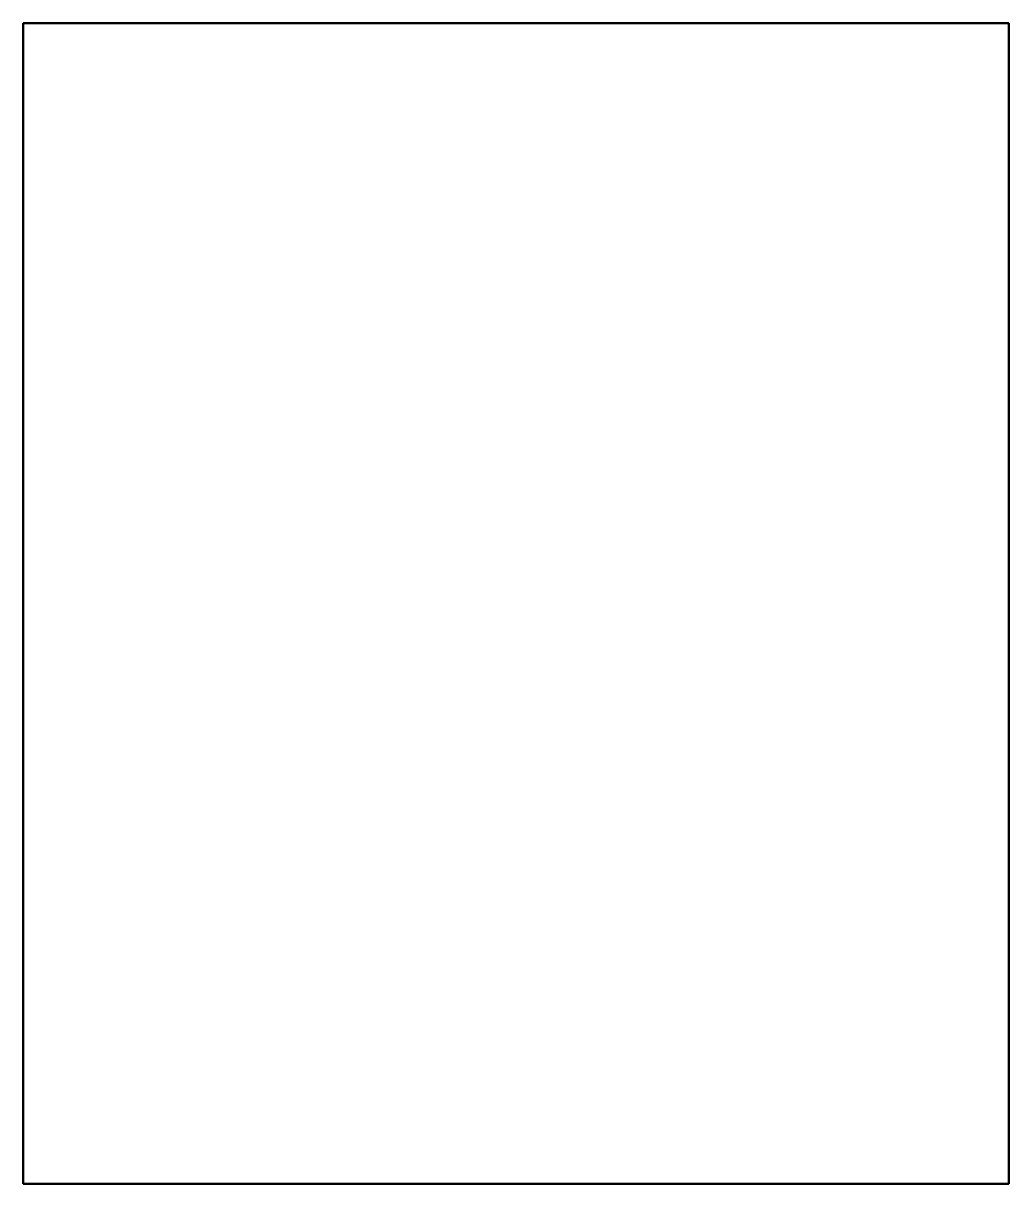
# Model space of a CAD drawing. Header units: millimetres. Extents: x 175.3 to 230.6, y 137.7 to 202.8.
import ezdxf

# ---------------------------------------------------------------- set-up
doc = ezdxf.new("R2010")
doc.units = ezdxf.units.MM
doc.header["$LTSCALE"] = 0.75
doc.layers.add('Visible', color=7, linetype='Continuous', lineweight=50)

msp = doc.modelspace()

# ---------------------------------------------------------------- linework, layer by layer
at = {"layer": 'Visible', "extrusion": (-1, -2e-16, 0)}
for p, q in [((230.586793, 202.764461), (175.307767, 202.764461)), ((175.307767, 202.764461), (175.307767, 137.674464)), ((230.586793, 137.674464), (230.586793, 202.764461)), ((175.307767, 137.674464), (230.586793, 137.674464))]:
    msp.add_line(p, q, dxfattribs=at)

doc.saveas('drawing.dxf')
